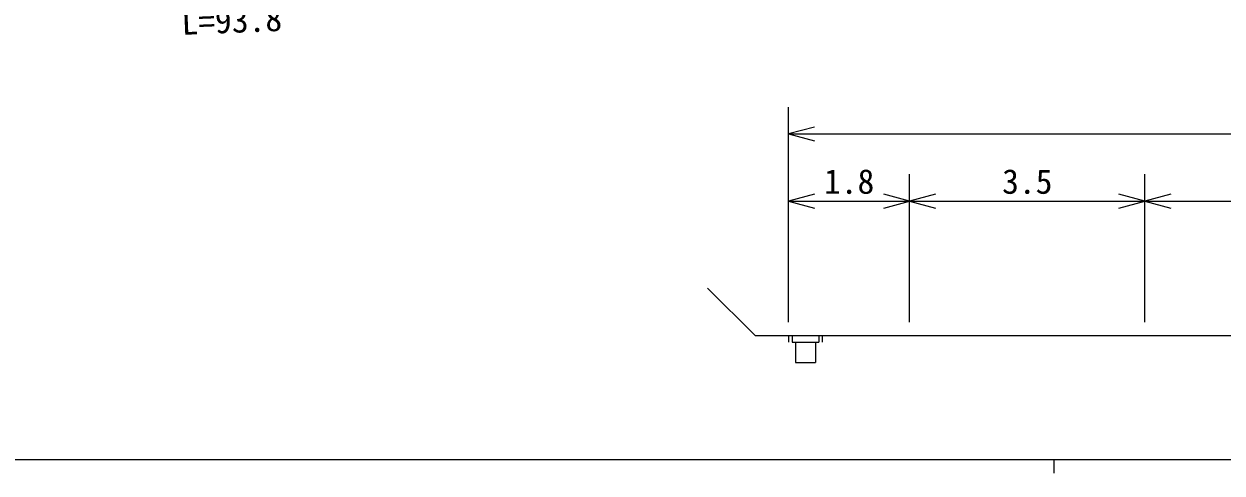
# Model space of a CAD drawing. Units: millimetres, scale not verified, with parts at other scales. Extents: x 40000 to 680000, y 20000 to 380000.
# Drawn here: x 191393 to 280508, y 204000 to 237427 of the extents above; entities that cross this region are included whole.
import ezdxf
from ezdxf.enums import TextEntityAlignment as Align

# ---------------------------------------------------------------- set-up
doc = ezdxf.new("R2010")
doc.units = ezdxf.units.MM
doc.header["$LTSCALE"] = 1000
for name, color, linetype, lineweight in [('M-BGD', 7, 'Continuous', 25), ('M-STR-HTXT', 7, 'Continuous', 13), ('M-TTL-BAND', 7, 'Continuous', 25)]:
    doc.layers.add(name, color=color, linetype=linetype, lineweight=lineweight)
doc.styles.add('@ＭＳ ゴシック', font='')
doc.styles.add('ＭＳ ゴシック', font='')
doc.styles.get('@ＭＳ ゴシック').set_extended_font_data('@MS Gothic')
doc.styles.get('ＭＳ ゴシック').set_extended_font_data('MS Gothic')

msp = doc.modelspace()

# ---------------------------------------------------------------- linework, layer by layer
at = {"layer": 'M-BGD'}
msp.add_arc((136599, 304302), 83087, 298.10584, 315.11982, dxfattribs=at)
at = {"layer": 'M-STR-HTXT'}
for p, q in [((248272, 215236), (248272, 231236)), ((250203, 229753), (248272, 229236)), ((248272, 229236), (329772, 229236)), ((248272, 229236), (250203, 228718)), ((257272, 215236), (257272, 226236)), ((274772, 215236), (274772, 226236)), ((250203, 224753), (248272, 224236)), ((257272, 224236), (255340, 224753)), ((259203, 224753), (257272, 224236)), ((274772, 224236), (272840, 224753)), ((276703, 224753), (274772, 224236)), ((248272, 224236), (257272, 224236)), ((248272, 224236), (250203, 223718)), ((255340, 223718), (257272, 224236)), ((257272, 224236), (274772, 224236)), ((257272, 224236), (259203, 223718)), ((272840, 223718), (274772, 224236)), ((274772, 224236), (292272, 224236)), ((274772, 224236), (276703, 223718)), ((245772, 214236), (242236, 217771)), ((245772, 214236), (248272, 214236)), ((248272, 214236), (248272, 213736)), ((248272, 214236), (257272, 214236)), ((248522, 214236), (248522, 213736)), ((250522, 214236), (250522, 213736)), ((250772, 214236), (250772, 213736)), ((257272, 214236), (274772, 214236)), ((274772, 214236), (292272, 214236)), ((248522, 213736), (250522, 213736)), ((248772, 213736), (248772, 212236)), ((250272, 213736), (250272, 212236)), ((248772, 212236), (250272, 212236))]:
    msp.add_line(p, q, dxfattribs=at)
at = {"layer": 'M-TTL-BAND'}
for p, q in [((40000, 205000), (579000, 205000)), ((268000, 205000), (268000, 204000))]:
    msp.add_line(p, q, dxfattribs=at)

# ---------------------------------------------------------------- texts
at = {"layer": 'M-STR-HTXT', "style": '@ＭＳ ゴシック'}
msp.add_text('L=93.8', height=1833, rotation=2.301, dxfattribs=at).set_placement((206807, 238594), align=Align.TOP_CENTER)
at = {"layer": 'M-STR-HTXT', "style": 'ＭＳ ゴシック'}
for s, p in [('1.8', (252772, 224236)), ('3.5', (266022, 224236))]:
    msp.add_text(s, height=1833, dxfattribs=at).set_placement(p, align=Align.BOTTOM_CENTER)

doc.saveas('drawing.dxf')
